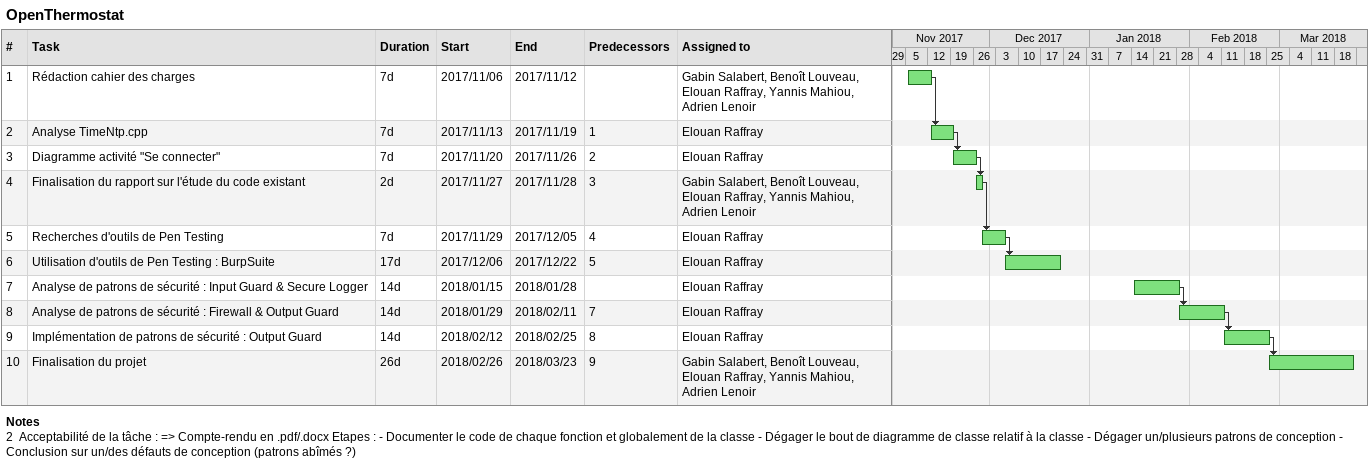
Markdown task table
OpenThermostat

| ID | Task | Duration | Start | Finish | Predecessors | Resources |
|---|---|---|---|---|---|---|
| 1 | Rédaction cahier des charges | 7d | 2017-11-06 | 2017-11-12 |  | Gabin Salabert, Benoît Louveau, Elouan Raffray, Yannis Mahiou, Adrien Lenoir |
| 2 | Analyse TimeNtp.cpp | 7d | 2017-11-13 | 2017-11-19 | 1 | Elouan Raffray |
| 3 | Diagramme activité "Se connecter" | 7d | 2017-11-20 | 2017-11-26 | 2 | Elouan Raffray |
| 4 | Finalisation du rapport sur l'étude du code existant | 2d | 2017-11-27 | 2017-11-28 | 3 | Gabin Salabert, Benoît Louveau, Elouan Raffray, Yannis Mahiou, Adrien Lenoir |
| 5 | Recherches d'outils de Pen Testing | 7d | 2017-11-29 | 2017-12-05 | 4 | Elouan Raffray |
| 6 | Utilisation d'outils de Pen Testing : BurpSuite | 17d | 2017-12-06 | 2017-12-22 | 5 | Elouan Raffray |
| 7 | Analyse de patrons de sécurité : Input Guard & Secure Logger | 14d | 2018-01-15 | 2018-01-28 |  | Elouan Raffray |
| 8 | Analyse de patrons de sécurité : Firewall & Output Guard | 14d | 2018-01-29 | 2018-02-11 | 7 | Elouan Raffray |
| 9 | Implémentation de patrons de sécurité : Output Guard | 14d | 2018-02-12 | 2018-02-25 | 8 | Elouan Raffray |
| 10 | Finalisation du projet | 26d | 2018-02-26 | 2018-03-23 | 9 | Gabin Salabert, Benoît Louveau, Elouan Raffray, Yannis Mahiou, Adrien Lenoir |

Notes
- 2: Acceptabilité de la tâche : => Compte-rendu en .pdf/.docx Etapes : - Documenter le code de chaque fonction et globalement de la classe - Dégager le bout de diagramme de classe relatif à la classe - Dégager un/plusieurs patrons de conception - Conclusion sur un/des défauts de conception (patrons abîmés ?)
